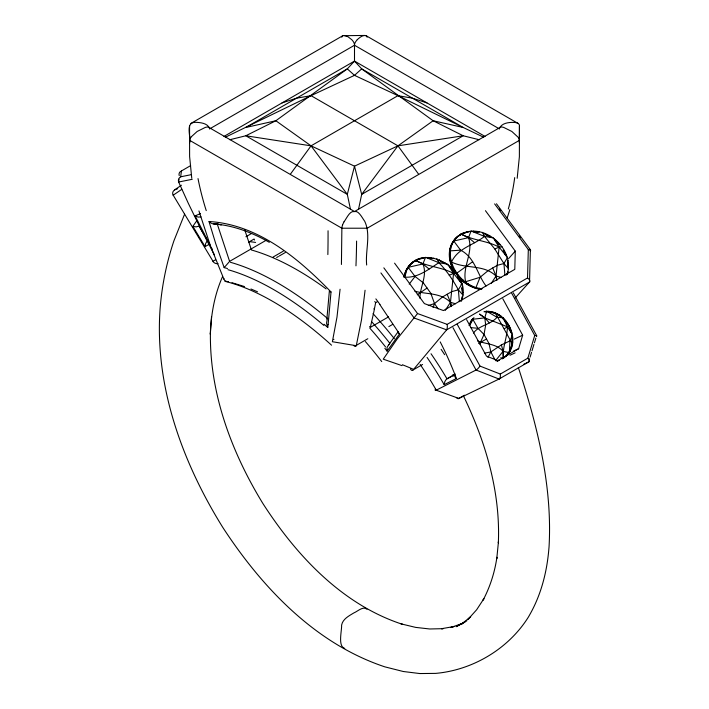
<?xml version="1.0" encoding="UTF-8"?>
<svg xmlns="http://www.w3.org/2000/svg" width="709" height="709" viewBox="0 0 709 709"><rect width="100%" height="100%" fill="white"/><g stroke="black" fill="none" stroke-linecap="round" stroke-linejoin="round"><path stroke-width="1.06" d="M329.428 290.663L329.667 291.567L331.023 291.966L328.161 324.208M483.981 311.765L488.182 311.561L494.421 313.112L495.219 312.722C500.935 323.251 506.891 333.921 512.572 344.459L511.774 344.849L509.824 351.159L506.102 356.237C522.462 340.932 506.607 308.424 484.442 311.543M440.2 341.889A205.699 118.766 60 0 1 455.355 375.743L456.366 378.509L444.188 384.677L444.809 381.646L446.315 379.271L455.205 374.015M515 298.161L529.534 282.005L530.359 250.897L529.189 249.311M485.452 210.679L515.275 251.137L514.796 269.349L443.426 310.551L424.39 303.603L394.567 263.154M529.65 282.067A4.059 2.393 29.8 0 0 527.523 278.008L528.32 249.586L494.625 203.882M209.642 128.692C207.843 123.029 200.018 122.418 194.993 122.311C184.898 122.772 191.164 136.731 189.649 142.846M189.56 125.653L189.613 156.538L191.767 178.269M341.428 264.475L341.871 228.218A5.255 2.375 -70.6 0 1 342.562 225.054M366.668 265.024C365.197 250.756 371.144 234.626 364.683 221.235C362.343 218.142 358.692 210.36 354.651 211.557M519.351 142.677L519.44 125.697L519.378 156.742L517.18 178.313M508.566 353.109L509.363 352.719L509.939 340.914L512.51 334.905L507.422 326.814L503.124 317.747L497.018 317.269L486.684 311.242L485.887 311.632M511.933 344.051L512.394 340.036L511.88 336.084M329.375 290.92L326.858 319.13M211.512 316.994L210.316 334.267C211.016 314.583 214.446 294.855 222.493 276.785M340.072 289.219L336.988 317.118L332.379 341.72L356.193 345.7M499.358 128.692C501.529 122.542 510.338 121.975 515.877 122.577M365.073 290.247L361.493 319.856L356.343 345.354L367.82 338.734M404.254 277.033C413.577 236.062 473.931 267.222 461.63 300.483L461.284 300.846L462.108 296.725M481.677 289.077L482.023 288.714C457.367 287.11 436.966 249.976 460.992 234.05C484.699 222.05 515.151 249.276 507.192 274.179L506.846 274.543L507.954 271.591M411.149 263.633L406.78 269.739L404.839 277.148C417.849 278.114 428.493 269.287 438.915 262.702L447.76 264.191L453.565 273.417L461.887 283.884L458.369 289.83L459.37 301.671M480.197 344.539L480.454 342.385L484.025 334.462L485.692 325.023L484.788 317.88L486.684 311.242M462.977 295.077L458.369 289.83L451.775 291.612L447.184 294.262L450.472 302.326L451.332 306.572L450.463 302.344L453.565 273.417C441.547 266.956 427.359 266.779 415.43 260.354L410.803 263.996M468.215 231.533L460.203 234.874L460.992 234.05C472.921 240.475 487.11 240.643 499.127 247.113L507.44 257.58L503.931 263.526L497.337 265.308L492.746 267.958L496.025 276.023L496.885 280.268L496.025 276.04L499.127 247.113L493.322 237.887L484.477 236.398L471.077 231.001L468.525 237.657C473.772 252.661 462.091 266.54 465.618 281.73L464.829 282.554C451.19 272.77 443.054 250.428 456.711 237.329M328.134 324.412L327.753 327.434L324.048 324.243M179.005 179.209L178.641 182.027L188.275 203.235L200.957 229.299L214.455 254.886M374.051 309.062L374.166 308.344M223.964 278.495L223.867 279.071L210.608 246.333L198.937 210.936M374.76 301.547L375.637 302.663L373.9 311.623L370.355 327.372L369.619 326.557M358.541 209.235L361.687 194.381L397.953 145.841L433.146 120.752L463.199 127.478L483.715 137.254M509.939 340.914L501.387 344.893L503.08 351.309L503.363 358.444C502.132 347.702 507.289 337.555 507.422 326.814L509.195 325.537L508.397 325.918M495.485 360.73L503.071 351.327C496.539 343.697 486.002 344.219 477.511 340.932M466.611 319.679L486.463 356.104L497.94 360.659L518.634 348.713L522.666 335.197L502.823 298.773M528.737 361.98A3.962 2.118 37.2 0 0 527.859 358.151L534.737 335.499L511.588 293.012M464.43 395.214L458.865 398.423L499.021 379.049L528.684 361.927L529.632 358.745M530.102 357.15L531.537 352.391M532.016 350.804L533.939 344.45M534.418 342.872L535.871 338.122M509.886 209.598L507.112 218.212M473.913 317.623L469.482 325.582L472.974 318.447M433.084 307.582L434.511 303.603L442.584 296.92L447.184 294.262M492.746 267.958L488.146 270.616L480.073 277.29L475.73 288.084L464.829 282.554M419.932 298.294C419.808 286.817 427.749 275.668 422.945 263.97L425.515 257.314L438.915 262.702C446.661 270.758 453.06 280.011 458.369 289.83M184.588 214.189L173.971 240.679C166.473 262.8 161.874 285.824 160.057 309.106L159.968 310.462C154.917 387.38 182.683 462.942 222.803 527.434C261.993 587.513 315.239 643.719 384.881 666.859L403.27 671.503L419.799 673.55L435.627 673.39C472.903 670.111 508.716 648.691 528.551 616.821L529.339 615.403C541.127 594.984 547.038 571.746 548.908 548.367L549.032 547.082C552.595 485.798 537.174 425.285 518.341 367.466M227.492 268.498L224.168 267.63L229.61 261.399M487.925 357.425L490.858 351.93L501.387 344.893M398.095 331.449L398.121 332.76L399.504 333.912L387.087 351.123L384.836 348.261M344.025 221.793C346.488 218.691 349.847 210.325 354.376 211.628M327.203 319.493L326.521 323.162L327.753 327.434M209.412 244.251A238.33 137.599 60 0 0 206.913 245.571L205.061 246.617L192.883 226.384L193.92 224.824A205.699 118.766 60 0 1 197.031 220.534M445.217 310.427L450.463 302.344L455.577 303.762M491.364 283.219L496.025 276.04L501.139 277.458M290.593 173.909L311.047 145.841L397.953 95.671L412.443 98.179L426.924 102.894M389.09 344.565A3.837 0.877 -39.2 0 0 388.736 344.778L398.263 331.528M383.844 267.842L417.539 313.546L397.217 338.937L383.25 359.179L401.985 365.631M354.739 211.397L499.774 127.629M190.845 137.2L197.155 131.466L205.3 127.416A9.625 6.611 -47.6 0 1 208.091 127.044A3.385 2.331 -47.7 0 1 209.731 128.657M409.19 284.105L415.057 276.475L408.171 267.32L407.383 268.153M450.711 262.862L451.491 262.038C458.005 247.911 473.346 245.394 484.477 236.398L482.421 232.357M529.534 282.005L446.652 329.853L413.161 369.912L422.582 364.461M515.275 251.137L508.601 258.581M473.426 333.07C479.213 325.059 490.646 324.89 497.018 317.269M409.031 265.91L409.483 265.432M412.673 262.41L413.125 261.931M406.319 270.218L406.78 269.739M414.65 261.178L417.592 259.361M417.131 259.84L420.003 258.519M404.644 275.154L405.105 274.675M419.657 258.882L422.653 257.837M428.139 257.402L427.678 257.881L433.385 258.563L433.837 258.085M454.593 239.607L455.045 239.128M456.366 237.692L458.688 235.627M452.945 241.849L453.733 241.016L468.507 237.666L474.649 242.735M451.881 243.914L452.342 243.426M462.693 233.536L463.154 233.057M439.536 259.849L439.084 260.327L444.552 263.101L445.013 262.622M450.206 248.85L450.667 248.372M449.612 251.677L450.401 250.844L460.62 250.171C475.065 257.509 477.06 274.303 486.064 286.002M449.639 254.23L450.091 253.751M473.701 231.099L473.24 231.577L478.947 232.26L479.399 231.781M450.188 259.857L450.64 259.37M450.055 266.309L449.595 266.788L455.178 273M451.837 265.503L452.289 265.015M485.098 233.545L484.646 234.023L490.114 236.797L490.575 236.319M454.017 271.246L454.469 270.767M454.522 270.953L454.983 270.475M456.047 273.701L472.619 261.745M458.067 275.792L457.615 276.271L460.309 281.721L460.761 281.243M458.129 275.969L458.581 275.491M495.618 240.005L495.157 240.484L499.579 244.942L500.031 244.463M462.543 280.427L462.995 279.949M461.098 284.708L461.887 283.884M462.41 286.888L461.958 287.367L462.507 292.985L462.959 292.507M467.586 284.114L468.037 283.635M503.629 249.488L503.177 249.967L505.863 255.417L506.323 254.939M461.931 298.374L462.392 297.895M473.063 286.897L473.515 286.418M475.73 288.084L478.761 288.66L479.213 288.182M507.972 260.584L507.52 261.063L508.069 266.681L508.521 266.203M357.274 39.677C359.587 37.568 363.035 34.466 366.385 35.858L518.155 123.481M207.374 240.909L205.699 243.347L205.061 246.617M417.282 294.767L427.057 288.049L430.797 293.269L434.511 303.603L438.109 308.823M181.442 185.217L174.689 189.817L176.204 189.259M215.607 259.786A221.695 127.992 60 0 0 212.992 261.267L173.2 195.179L181.752 189.365M388.709 344.796L387.07 347.375L387.087 351.123M466.921 620.712L461.018 624.487L470.696 616.75L468.091 619.249L476.634 609.775L483.901 598.671L483.113 600.089C490.149 586.742 494.767 572.198 496.912 557.265L496.77 558.621L498.471 541.587L498.347 542.872C500.545 491.762 485.488 441.397 463.402 395.782M458.236 236.106L459.547 235.282M504.25 328.772L507.422 326.814L484.796 317.871L479.665 314.149L484.796 317.871L489.37 322.896M190.845 123.463L342.828 35.698L364.869 35.45M209.651 128.878L354.5 45.252L499.349 128.878M223.947 136.447L354.5 61.071L485.053 136.447M190.641 165.622L181.433 170.949L180.68 176.798L191.324 174.653M245.908 236.753L251.642 233.438M248.655 242.168L254.106 239.03L254.504 240.041M230.017 261.125L266.416 240.121M273.098 257.039L283.308 251.146M276.652 257.509L278.38 256.516M279.249 256.011L285.302 252.519M519.44 140.329L367.218 228.218L341.871 228.218L189.56 140.285M375.637 302.663L377.436 301.626M370.355 327.372L388.523 316.879M388.86 326.583L392.689 324.376M417.539 313.546L447.157 324.359L527.567 277.937M499.039 379.155A4.024 2.198 87.2 0 0 500.253 374.095L527.904 358.134M472.017 319.644L472.814 319.254L477.937 328.285L484.025 334.462L486.516 339.008L478.584 343.395M465.131 621.704L456.179 626.659L462.41 623.424L450.667 627.536L454.141 626.49L441.485 628.715L443.16 628.67L429.707 628.98L415.625 627.385L401.055 623.876L402.375 624.283C342.11 604.564 296.38 555.546 262.888 503.505C231.613 452.422 209.572 393.575 210.413 333.008M454.593 374.91L446.954 378.774A242.177 139.824 60 0 0 431.037 353.747M499.021 379.049L476.058 370.018L436.257 390.163A221.695 127.992 60 0 0 420.18 364.47M210.263 245.589L195.152 215.926L200.355 213.577M488.182 311.561L488.643 311.34M471.095 321.425L471.556 321.204M492.471 312.306L492.932 312.084M495.174 313.396L497.142 313.75M496.681 313.972L499.118 314.938M498.764 315.106L501.112 316.267M502.326 318.137L503.124 317.747M502.965 318.687L504.693 319.555M504.232 319.777L506.244 321.469M505.889 321.638L507.281 323.703L507.75 323.472M508.823 326.645L509.674 328.081L510.143 327.85M511.809 332.565L511.349 332.796L511.021 330.208M511.712 335.295L512.51 334.905M512.217 337.644L512.678 337.422M512.244 342.447L512.704 342.217M511.437 347.011L511.907 346.781M509.824 351.159L510.294 350.928M507.476 354.739L507.936 354.509M497.098 360.863A25.604 20.889 64 0 0 499.056 360.376L497.399 360.589M523.526 364.408L528.684 361.927M522.666 335.197L514.193 339.115M225.285 137.254L311.047 95.671L354.5 75.349L361.687 68.87L463.199 127.478L397.953 95.671L354.5 75.349L347.313 68.87L245.801 127.478L275.854 120.752L347.313 68.87L354.5 61.071L361.687 68.87L433.146 120.752L463.199 135.773L479.142 139.717M518.634 348.713L513.564 351.079M201.001 216.848L198.219 217.105L195.188 215.953M484.477 236.398L494.785 248.948L499.127 247.113L502.105 246.741M449.222 275.252L453.565 273.417L456.543 273.045M213.604 223.893L221.385 224.78L215.979 223.929L218.062 223.822M176.949 188.984L177.684 188.718M282.076 102.894L296.557 98.179L311.047 95.671L397.953 145.841L418.407 173.909M215.988 223.893C213.817 224.771 210.041 222.998 209.128 221.509C258.173 224.523 298.259 258.227 331.023 291.966M465.618 281.73L480.073 277.29M428.316 305.499L434.511 303.603M229.858 139.717L245.801 135.773L275.854 120.752L311.047 145.841L354.5 166.163L397.953 145.841L463.199 135.773L361.687 194.381L354.5 166.163L347.313 194.381L350.459 209.235M496.938 360.819L499.012 360.332M408.171 267.32L422.945 263.97L429.087 269.039M192.236 179.288L178.641 182.027A3.988 3.713 -89.4 0 1 180.706 176.887M484.415 353.179L490.858 351.93L494.971 359.755M472.814 319.254L484.805 317.88M422.192 258.315L423.885 258.2M344.734 648.416C337.652 646.333 341.853 631.063 341.623 625.09C342.793 619.001 348.899 615.926 353.729 612.984C357.628 611.459 363.043 605.77 366.987 609.244M344.104 35.45L347.968 36.744L351.726 39.669A9.634 4.21 69.8 0 1 353.507 41.937A3.385 1.48 69.8 0 1 354.562 45.305M470.643 327.611L477.937 328.285M478.761 288.66L480.702 288.935M219.905 224.549C237.418 226.924 254.079 233.589 269.331 242.336M503.089 351.318L509.363 352.719M232.029 282.723L244.516 286.569M436.203 390.198L458.847 398.431M451.491 262.038C465.769 269.198 483.795 264.085 496.025 276.04M414.889 291.257C426.871 294.386 440.83 292.622 450.463 302.344M446.652 329.853L414.145 317.995L380.928 272.938M192.919 226.393L196.127 226.871L198.999 226.162L204.458 235.22M452.891 374.6C455.674 374.432 454.097 377.392 456.366 378.509M500.306 374.06L479.993 366.083L457.199 324.252M250.959 289.006L257.509 291.789M460.992 234.05L468.507 237.666M415.43 260.354L422.945 263.97M209.226 127.629L354.225 211.344M500.829 357.611L502.566 358.834M415.057 276.475L423.308 282.829L427.057 288.049M500.651 316.498L501.768 317.588M494.785 248.948L503.931 263.526L508.539 268.773M453.733 241.016L460.62 250.171M496.468 203.775L530.509 249.887A3.988 1.391 -18.7 0 0 528.285 249.639M499.473 209.004L500.634 210.582M519.289 235.875L520.45 237.462M379.873 304.622L399.504 333.912M205.548 237.036L206.097 237.94M444.188 384.677L442.336 381.495A238.33 137.608 60 0 0 427.066 357.433M536.793 335.906L513.263 292.773M486.516 339.008L488.997 343.564L490.858 351.93M452.971 327.682L476.049 370.027M212.292 249.382L211.858 248.567M211.637 248.159L211.202 247.352M436.859 258.661L438.915 262.702M507.281 323.703L508.025 325.183M509.674 328.081L510.666 330.376M224.168 267.63L215.758 243.719L208.987 221.5M229.601 261.373L217.051 223.379M244.738 229.858L251.456 249.993A239.713 114.663 52.8 0 1 326.096 288.891M503.931 263.526L504.932 275.367M354.5 45.252L354.5 61.71M189.48 140.302A5.255 3.545 -47.2 0 1 190.889 137.227M342.536 225.037A12.399 5.583 -70.6 0 1 344.042 221.82M519.52 140.347A5.3 3.625 47.5 0 0 518.119 137.254L511.854 131.475L503.709 127.416A9.634 6.629 47.7 0 0 500.909 127.035A3.385 2.331 47.7 0 0 499.269 128.657M341.8 37.214A5.3 2.304 69.3 0 1 342.598 35.92M354.438 45.305A3.385 1.48 -69.8 0 1 355.51 41.991A9.625 4.192 -69.7 0 1 357.274 39.713M518.252 123.623A5.255 3.669 -49 0 1 519.52 125.653M366.358 35.92A5.255 2.26 -68.6 0 1 367.129 37.214M515.868 122.604A12.399 8.65 -48.8 0 1 518.306 123.543M227.952 269.677A233.243 109.656 52 0 1 323.862 325.422M230.469 262.303A239.039 112.953 52.1 0 1 327.691 318.607M514.707 177.596A364.763 285.47 30.8 0 1 508.318 208.987M206.239 210.608A357.389 272.389 29.3 0 1 198.015 178.597M356.228 345.797A5.362 2.295 82 0 1 353.906 345.611M333.912 339.301A5.247 0.514 -46.9 0 1 333.593 339.62M224.877 281.322A217.885 98.055 51.3 0 1 331.546 345.203M228.458 281.588A5.247 4.803 -47.7 0 1 223.884 279.302M356.583 241.078A351.513 70.927 81.5 0 1 355.962 265.848M328.054 230.771A344.813 62.082 82.4 0 1 327.859 254.575M498.897 360.456A25.604 20.889 64 0 1 496.947 360.934M469.181 325.626A25.604 20.889 64 0 1 472.043 319.44M510.303 349.546A25.604 20.889 64 0 1 503.975 357.894M469.34 325.546A25.604 20.889 64 0 1 472.203 319.36M485.532 311.668A25.604 20.889 64 0 1 500.722 316.799M503.177 318.979A25.604 20.889 64 0 1 507.21 323.969M509.416 328.001A25.604 20.889 64 0 1 511.065 332.521M511.995 337.422A25.604 20.889 64 0 1 505.641 356.574M480.596 289.405A32.002 25.754 43.5 0 1 457.633 276.147M454.309 271.512A32.002 25.754 43.5 0 1 463.677 233.376M480.799 289.183A32.002 25.754 43.5 0 1 450.118 260.327A32.002 25.754 43.5 0 1 468.968 231.94M473.674 231.737A32.002 25.754 43.5 0 1 477.636 232.171M485.621 234.635A32.002 25.754 43.5 0 1 489.423 236.602M495.396 240.945A32.002 25.754 43.5 0 1 498.959 244.516M503.417 250.738A32.002 25.754 43.5 0 1 505.561 255.125M507.493 261.807A32.002 25.754 43.5 0 1 507.91 265.724M507.103 273.257A32.002 25.754 43.5 0 1 506.563 275.012M404.006 277.201A32.002 25.754 43.5 0 1 416.582 260.292M404.21 276.989A32.002 25.754 43.5 0 1 421.625 258.546M428.112 258.041A32.002 25.754 43.5 0 1 432.073 258.475M440.059 260.939A32.002 25.754 43.5 0 1 443.861 262.906M449.834 267.249A32.002 25.754 43.5 0 1 453.397 270.82M457.854 277.042A32.002 25.754 43.5 0 1 459.999 281.429M461.931 288.111A32.002 25.754 43.5 0 1 462.348 292.028M461.763 298.666A32.002 25.754 43.5 0 1 461.001 301.316M218.026 263.651A5.406 5.291 60.1 0 1 212.93 261.453M173.085 195.205A4.024 3.926 49.5 0 1 174.742 189.915M179.235 175.646A4.059 3.607 48.3 0 1 181.477 171.064M249.346 241.654A238.658 126.494 46.8 0 1 255.603 242.434M373.031 313.653A238.658 97.452 57.2 0 1 394.434 338.796M372.039 322.134A240.528 116.143 58.6 0 1 389.853 343.298M369.814 328.143A235.716 113.449 58.6 0 1 385.599 346.993M530.678 250.454A3.988 1.391 -18.7 0 1 530.447 250.88M447.113 324.421A4.059 1.755 -89 0 1 446.617 329.72M365.383 341.552A218.532 98.259 57.9 0 1 381.743 361.572M402.384 364.754A287.393 270.927 -28.4 0 1 413.365 369.292M412.975 370.275A5.486 2.57 89.1 0 1 410.529 369.026M375.859 298.888A276.811 146.71 59.2 0 1 379.997 304.48M441.122 349.342A241.813 125.732 60.1 0 1 444.658 354.695M515.115 352.843A562.352 308.92 41.7 0 1 510.01 355.244M453.68 376.089A5.309 2.854 86.9 0 1 454.788 375.132M458.865 398.582A5.353 2.969 87.5 0 1 456.366 397.394M436.168 390.242A5.406 1.232 -49.4 0 1 435.583 390.446M435.166 390.172A5.406 1.232 -49.4 0 1 435.486 388.904M479.94 366.119A4.024 1.028 -47.6 0 1 476.014 370.098M536.686 336.403A4.103 0.913 -7 0 1 536.5 336.536M534.666 335.534A4.103 0.913 -7 0 1 536.624 335.791M311.047 145.841L245.801 135.773L347.313 194.381L311.047 145.841"/></g></svg>
